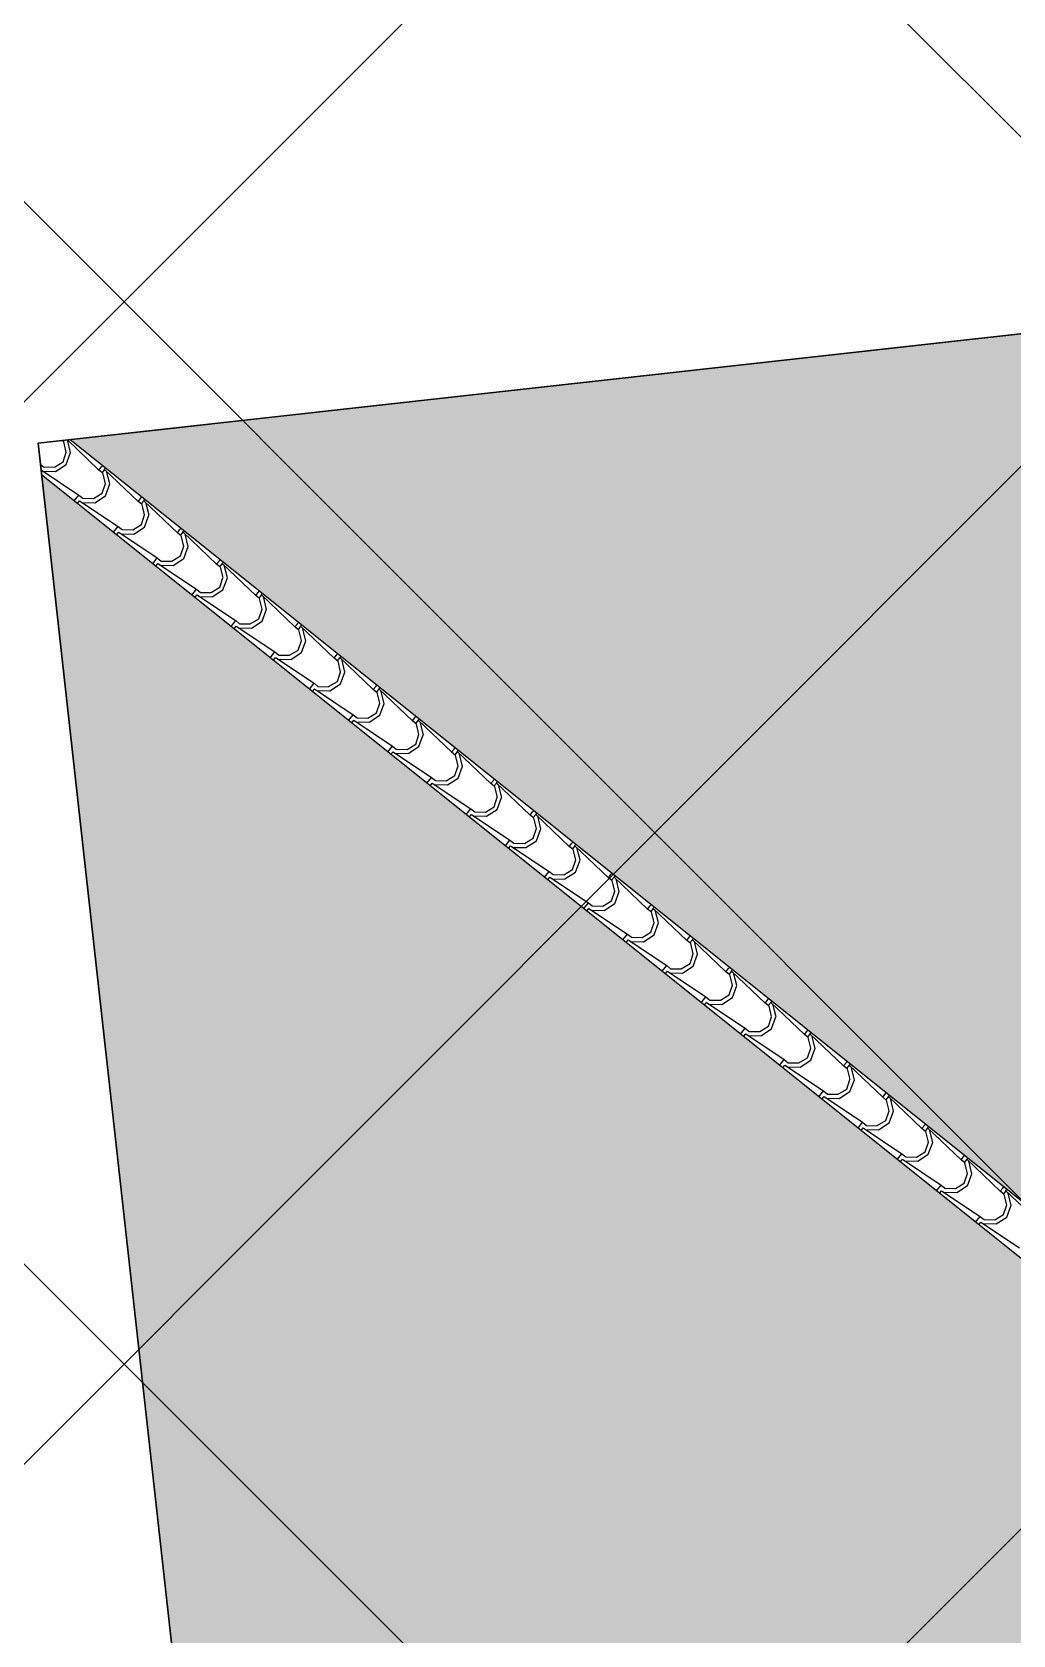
# Model space of a CAD drawing. Header units: millimetres. Extents: x 648844 to 649530, y 1246379 to 1246752.
# Drawn here: x 649286.72 to 649289.98, y 1246523.89 to 1246529.23 of the extents above; entities that cross this region are included whole.
import ezdxf

# ---------------------------------------------------------------- set-up
doc = ezdxf.new("R2010")
doc.units = ezdxf.units.MM
doc.header["$LTSCALE"] = 20
doc.header["$MEASUREMENT"] = 0
doc.layers.get('0').update_dxf_attribs({"linetype": 'CONTINUOUS'})
doc.layers.add('acera', color=8, linetype='CONTINUOUS')
doc.layers.add('TECHO', color=30, linetype='CONTINUOUS')

# ---------------------------------------------------------------- blocks, each defined once
blk = doc.blocks.new('TEJA45')
at = {"layer": 'TECHO'}
for p, q in [((-2.833540014100954, -1.426322911206864), (-2.951697523732498, -1.327070459861165)), ((-3.027376307857871, -1.402706941267724), (-2.928123856512173, -1.520864450899264)), ((-2.920988373062443, -1.433386853144871), (-2.93989359627983, -1.471197219032117)), ((-2.883201762456508, -1.414517045571095), (-2.921012128343754, -1.433422268788483)), ((-2.880665134394938, -1.428847212821609), (-2.911386171297146, -1.443026126544368)), ((-2.839558204278752, -1.420292435457334), (-2.883276560531471, -1.414384511967011)), ((-2.845240586117313, -1.433433336695291), (-2.88068779539406, -1.428707069432917)), ((-2.833551358971931, -1.445233676907893), (-2.845367113285562, -1.433417922594266)), ((-2.82557843589386, -1.418355546928094), (-2.833551358971832, -1.426328470006062)), ((-2.816125832442957, -1.427808150378997), (-2.833551358971832, -1.445233676907872)), ((-2.94006852195313, -1.471082315131714), (-2.934160598462803, -1.514800671384428)), ((-2.925702455252711, -1.473777201960754), (-2.920976187990334, -1.509224411237504)), ((-2.911357425872332, -1.4430387879666), (-2.925536339595091, -1.473759824868807)), ((-2.715382543497938, -1.544480631679626), (-2.833540053129482, -1.445228180333928)), ((-2.928077393480848, -1.520854504515079), (-2.931644453071847, -1.524421564106078)), ((-2.928077393480862, -1.520854504515082), (-2.918624790029959, -1.511401901064179)), ((-2.918624790029945, -1.530307107965989), (-2.922191849620937, -1.533874167556977)), ((-2.920987940892545, -1.509038750201469), (-2.909172186578914, -1.520854504515096)), ((-2.909172186579042, -1.520854504515082), (-2.918624790029945, -1.530307107965985)), ((-2.90921858738551, -1.520864411870264), (-2.809966136039812, -1.639021921501804)), ((-2.765044031208639, -1.53267457544986), (-2.802854397095885, -1.551579798667248)), ((-2.762508671203413, -1.547003621592122), (-2.793229708105621, -1.561182535314881)), ((-2.721399827845794, -1.538451011013787), (-2.765118184098512, -1.532543087523464)), ((-2.727084105028339, -1.551590787309578), (-2.762531314305086, -1.546864520047205)), ((-2.70742089275759, -1.536513090064368), (-2.715393815835554, -1.544486013142333)), ((-2.697968289306687, -1.545965693515264), (-2.715393815835561, -1.563391220044142)), ((-2.821909946396609, -1.589240691565525), (-2.816002022906282, -1.63295904781824)), ((-2.802830843183706, -1.551544584392804), (-2.821736066401094, -1.58935495028005)), ((-2.807545004638243, -1.591933683051483), (-2.802818737375866, -1.627380892328233)), ((-2.793201017101389, -1.561195251157347), (-2.807379930824148, -1.591916288059554)), ((-2.715393815835654, -1.563391220044164), (-2.727209570149284, -1.551575465730537)), ((-2.597225072894837, -1.662638352152463), (-2.715382582526381, -1.563385900806765)), ((-2.809919850344571, -1.639012047651349), (-2.813486909935563, -1.642579107242341)), ((-2.809919850344592, -1.639012047651342), (-2.800467246893689, -1.629559444200439)), ((-2.800467246893675, -1.648464651102259), (-2.80403430648466, -1.652031710693247)), ((-2.802830397756267, -1.627196293337743), (-2.791014643442637, -1.63901204765137)), ((-2.791014643442779, -1.639012047651352), (-2.800467246893682, -1.648464651102255)), ((-2.791060866912552, -1.639021882473511), (-2.691808415566854, -1.757179392105051)), ((-2.646886299960727, -1.650832105328611), (-2.684696665847973, -1.669737328545999)), ((-2.603241451412842, -1.656609586570244), (-2.64695980766556, -1.650701663079921)), ((-2.684673313304934, -1.669702315640684), (-2.703578536522322, -1.70751268152793)), ((-2.675044608331199, -1.679351714349746), (-2.689223522053958, -1.710072751251953)), ((-2.644352208011057, -1.665160030362259), (-2.675073244913264, -1.679338944085018)), ((-2.608927623939351, -1.669748237923873), (-2.644374833216098, -1.665021970661499)), ((-2.597236272699377, -1.681548763180434), (-2.609052027013007, -1.669733008866807)), ((-2.589263349621319, -1.654670633200642), (-2.597236272699284, -1.662643556278606)), ((-2.579810746170416, -1.664123236651537), (-2.597236272699291, -1.681548763180416)), ((-2.479067602291742, -1.780796072625296), (-2.597225111923287, -1.681543621279598)), ((-2.703751370840337, -1.707399067997532), (-2.69784344735001, -1.751117424250246)), ((-2.6917623072083, -1.757169590787623), (-2.695329366799299, -1.760736650378618)), ((-2.691762307208315, -1.757169590787623), (-2.682309703757412, -1.74771698733672)), ((-2.689387554024243, -1.710090164138617), (-2.684661286761866, -1.745537373415367)), ((-2.68467285461999, -1.745353836474017), (-2.672857100306359, -1.757169590787644)), ((-2.672857100306501, -1.757169590787626), (-2.682309703757404, -1.766622194238529)), ((-2.672903146439751, -1.757179353076573), (-2.573650695094052, -1.875336862708114)), ((-2.682309703757404, -1.766622194238533), (-2.685876763348396, -1.770189253829525)), ((-2.566515783426183, -1.787860046888596), (-2.585421006643571, -1.825670412775843)), ((-2.556888199560625, -1.797508177541324), (-2.571067113283384, -1.828229214443532)), ((-2.528728568712808, -1.768989635207362), (-2.566538934600054, -1.78789485842475)), ((-2.526195744820356, -1.783316439133152), (-2.556916781722563, -1.797495352855911)), ((-2.485083074978959, -1.774768162126826), (-2.528801431231678, -1.768860238636503)), ((-2.490771142848558, -1.787905688538405), (-2.526218352125305, -1.783179421276031)), ((-2.479078729563099, -1.799706306316704), (-2.49089448387673, -1.787890552003077)), ((-2.471105806485042, -1.772828176336908), (-2.479078729563014, -1.780801099414884)), ((-2.461653203034139, -1.782280779787811), (-2.479078729563021, -1.799706306316693)), ((-2.360910131688691, -1.898953793098098), (-2.479067641320235, -1.799701341752399)), ((-2.585592795284057, -1.825557444429538), (-2.579684871793731, -1.869275800682253)), ((-2.573604764072044, -1.875327133923896), (-2.564152160621141, -1.865874530472993)), ((-2.571230103409881, -1.828246645228447), (-2.566503836147504, -1.863693854505197)), ((-2.566515311483712, -1.863511379610291), (-2.554699557170082, -1.875327133923918)), ((-2.57360476407203, -1.8753271339239), (-2.577171823663022, -1.878894193514888)), ((-2.564152160621134, -1.88477973737481), (-2.567719220212119, -1.888346796965795)), ((-2.554699557170231, -1.8753271339239), (-2.564152160621134, -1.884779737374803)), ((-2.554745425967099, -1.875336823679472), (-2.4554929746214, -1.993494333311013)), ((-2.448358253547411, -1.906017778136452), (-2.467263476764799, -1.943828144023698)), ((-2.438731790789681, -1.915664640732071), (-2.452910704512441, -1.946385677634279)), ((-2.410570837464945, -1.887147165086127), (-2.448381203352191, -1.906052388303515)), ((-2.408039281628007, -1.901472847903293), (-2.438760318530214, -1.915651761626052)), ((-2.366924698544189, -1.892926737683524), (-2.410643054796907, -1.887018814193201)), ((-2.37261466176048, -1.906063139152575), (-2.408061871037226, -1.901336871890202)), ((-2.360921186426822, -1.917863849452974), (-2.372736940740452, -1.906048095139347)), ((-2.352948263348772, -1.890985719473182), (-2.360921186426737, -1.898958642551147)), ((-2.343495659897869, -1.900438322924082), (-2.360921186426744, -1.91786384945296)), ((-2.242752661085596, -2.017111513570935), (-2.36091017071714, -1.917859062225236)), ((-2.467434219727544, -1.943715820863346), (-2.461526296237217, -1.987434177116061)), ((-2.453072652795534, -1.946403126318273), (-2.448346385533156, -1.981850335595023)), ((-2.455447220935753, -1.993484677060163), (-2.459014280526745, -1.997051736651155)), ((-2.455447220935774, -1.993484677060167), (-2.445994617484871, -1.984032073609264)), ((-2.445994617484857, -2.002937280511077), (-2.449561677075849, -2.006504340102069)), ((-2.448357768347435, -1.981668922746564), (-2.436542014033805, -1.993484677060192)), ((-2.436542014033954, -1.993484677060167), (-2.445994617484857, -2.00293728051107)), ((-2.436587705494148, -1.993494294282709), (-2.337335254148449, -2.111651803914249)), ((-2.330200723668653, -2.024175509384364), (-2.349105946886041, -2.06198587527161)), ((-2.292413106217047, -2.005304694964895), (-2.330223472104294, -2.024209918182283)), ((-2.289882818437306, -2.01962925667419), (-2.320603855339513, -2.033808170396949)), ((-2.248766322111209, -2.011085313239978), (-2.292484678363927, -2.005177389749655)), ((-2.254458180670589, -2.024220589766987), (-2.289905389947336, -2.019494322504613)), ((-2.242763643290544, -2.036021392589245), (-2.254579397604175, -2.024205638275618)), ((-2.234790720212501, -2.009143262609456), (-2.242763643290466, -2.017116185687421)), ((-2.225338116761598, -2.018595866060352), (-2.242763643290473, -2.03602139258923)), ((-2.349275644170781, -2.061874197298959), (-2.343367720680455, -2.105592553551674)), ((-2.3349152021813, -2.064559607407208), (-2.330188934918922, -2.100006816683958)), ((-2.320575382019115, -2.03382110392365), (-2.334754295741874, -2.064542140825857)), ((-2.124595190482452, -2.135269234043804), (-2.242752700113996, -2.036016782698105)), ((-2.337289677799482, -2.111642220196437), (-2.340856737390475, -2.115209279787429)), ((-2.337289677799497, -2.111642220196437), (-2.327837074348594, -2.102189616745534)), ((-2.327837074348587, -2.121094823647347), (-2.331404133939571, -2.124661883238335)), ((-2.330200225211158, -2.099826465882838), (-2.318384470897527, -2.111642220196465)), ((-2.318384470897684, -2.11164222019644), (-2.327837074348587, -2.121094823647343)), ((-2.31842998502119, -2.111651764885952), (-2.219177533675492, -2.229809274517493)), ((-2.174255374969171, -2.123462224843657), (-2.212065740856417, -2.142367448061044)), ((-2.13060794567825, -2.129243888796434), (-2.174326301930968, -2.123335965306111)), ((-2.116633177076224, -2.12730080574573), (-2.124606100154196, -2.135273728823698)), ((-2.231117068614253, -2.180032573732767), (-2.225209145123927, -2.223750929985481)), ((-2.212043193789889, -2.142333240632247), (-2.230948417007276, -2.180143606519493)), ((-2.216757751567307, -2.182716088494338), (-2.21203148430493, -2.218163297771088)), ((-2.202418973248939, -2.151977567116056), (-2.216597886971698, -2.182698604018263)), ((-2.17172635524495, -2.137785665444323), (-2.202447392147157, -2.151964579167082)), ((-2.136301699582951, -2.1423780403811), (-2.171748908859698, -2.137651773118726)), ((-2.124606100154267, -2.154178935725515), (-2.136421854467898, -2.142363181411888)), ((-2.107180573625321, -2.136753409196629), (-2.124606100154203, -2.154178935725511)), ((-2.006437719879479, -2.253426954516531), (-2.124595229511023, -2.154174503170832)), ((-2.219132134663212, -2.229799763332714), (-2.222699194254211, -2.233366822923713)), ((-2.219132134663226, -2.229799763332704), (-2.209679531212323, -2.220347159881801)), ((-2.209679531212316, -2.239252366783628), (-2.213246590803301, -2.242819426374613)), ((-2.21204268207488, -2.217984009019112), (-2.20022692776125, -2.229799763332739)), ((-2.200226927761413, -2.229799763332711), (-2.209679531212316, -2.239252366783614)), ((-2.200272264548389, -2.229809235489022), (-2.10101981320269, -2.347966745120562)), ((-2.093885663911145, -2.260490971880152), (-2.112790887128533, -2.298301337767398)), ((-2.084262564478372, -2.270134030307631), (-2.098441478201131, -2.300855067209838)), ((-2.056097643721237, -2.241619754722393), (-2.093908009608484, -2.260524977939781)), ((-2.0535698920526, -2.25594207421446), (-2.084290928954807, -2.270120987937219)), ((-2.012449569244382, -2.247402464353016), (-2.0561679254971, -2.241494540862693)), ((-2.01814521849397, -2.260535490995387), (-2.053592427770717, -2.255809223733014)), ((-2.00644855701799, -2.272336478861785), (-2.01826431133162, -2.260520724548158)), ((-1.998475633939961, -2.245458348881996), (-2.006448557017933, -2.253431271959968)), ((-1.989023030489065, -2.254910952332899), (-2.00644855701794, -2.272336478861774)), ((-1.888280249276384, -2.371584674989364), (-2.006437758907929, -2.272332223643666)), ((-2.112958493057739, -2.298190950166578), (-2.107050569567413, -2.341909306419293)), ((-2.100974591526956, -2.347957306468981), (-2.091521988076053, -2.338504703018078)), ((-2.098600300952711, -2.300872569585966), (-2.093874033690334, -2.336319778862716)), ((-2.093885138938603, -2.336141552155386), (-2.082069384624972, -2.347957306469013)), ((-2.100974591526949, -2.347957306468984), (-2.104541651117941, -2.351524366059977)), ((-2.091521988076053, -2.357409909919891), (-2.095089047667038, -2.36097696951088)), ((-2.08206938462515, -2.347957306468984), (-2.091521988076053, -2.357409909919888)), ((-2.082114544075594, -2.347966706092084), (-1.982862092729896, -2.466124215723625)), ((-1.975728134032373, -2.378648703128039), (-1.994633357249761, -2.416459069015286)), ((-1.966106155707806, -2.388290493499209), (-1.980285069430565, -2.419011530401416)), ((-1.937939912473382, -2.359777284601172), (-1.975750278360628, -2.37868250781856)), ((-1.935413428861892, -2.374098482985353), (-1.9661344657641, -2.388277396708112)), ((-1.894291192809604, -2.365561039909714), (-1.938009549062322, -2.359653116419391)), ((-1.899988737404087, -2.378692941609803), (-1.935435946680833, -2.373966674347429)), ((-1.888291013881712, -2.390494021998055), (-1.900106768195343, -2.378678267684428)), ((-1.880318090803684, -2.36361589201827), (-1.888291013881656, -2.371588815096242)), ((-1.870865487352781, -2.37306849546917), (-1.888291013881656, -2.390494021998048)), ((-1.770122778673276, -2.489742395462201), (-1.88828028830482, -2.390489944116503)), ((-1.994799917501467, -2.416349326598581), (-1.988891994011141, -2.460067682851296)), ((-1.980442850338477, -2.419029050674897), (-1.9757165830761, -2.454476259951647)), ((-1.982817048390672, -2.466114849605258), (-1.986384107981671, -2.469681909196254)), ((-1.982817048390686, -2.466114849605255), (-1.973364444939783, -2.456662246154352)), ((-1.973364444939769, -2.475567453056165), (-1.976931504530761, -2.479134512647157)), ((-1.975727595802326, -2.45429909529166), (-1.963911841488695, -2.466114849605287)), ((-1.963911841488866, -2.466114849605262), (-1.973364444939769, -2.475567453056165)), ((-1.963956823602786, -2.466124176695153), (-1.864704372257087, -2.584281686326694)), ((-1.857570604153629, -2.496806434375973), (-1.876475827371017, -2.534616800263219)), ((-1.847949746937246, -2.506446956690787), (-1.862128660660005, -2.537167993592995)), ((-1.81978218122547, -2.477934814479919), (-1.857592547112716, -2.496840037697307)), ((-1.817256965671191, -2.49225489175625), (-1.847978002573399, -2.506433805479009)), ((-1.776132816376645, -2.483719615466171), (-1.819851172629363, -2.477811691975848)), ((-1.781832256316001, -2.496850392223973), (-1.817279465592748, -2.492124124961599)), ((-1.770133470745435, -2.508651565134326), (-1.781949225059066, -2.496835810820698)), ((-1.762160547667406, -2.481773435154544), (-1.770133470745378, -2.489746358232519)), ((-1.752707944216503, -2.49122603860544), (-1.770133470745392, -2.508651565134326)), ((-1.876641341944946, -2.534507703032396), (-1.87073341845462, -2.578226059285111)), ((-1.862285399724364, -2.537185531762926), (-1.857559132461986, -2.572632741039676)), ((-1.651965308070274, -2.607900115934964), (-1.770122817701818, -2.508647664589265)), ((-1.864659505254394, -2.584272392741536), (-1.868226564845386, -2.587839452332524)), ((-1.864659505254409, -2.584272392741529), (-1.855206901803506, -2.574819789290625)), ((-1.855206901803506, -2.593724996192442), (-1.85877396139449, -2.597292055783427)), ((-1.857570052666048, -2.572456638427933), (-1.845754298352418, -2.584272392741561)), ((-1.845754298352588, -2.584272392741532), (-1.855206901803491, -2.593724996192435)), ((-1.845799103129842, -2.584281647298393), (-1.746546651784143, -2.702439156929936)), ((-1.701624449977572, -2.596092344358674), (-1.739434815864819, -2.614997567576061)), ((-1.699100502478842, -2.610411300526387), (-1.729821539381049, -2.624590214249146)), ((-1.657974439942784, -2.601878191022749), (-1.701692796195502, -2.595970267532426)), ((-1.663675775226118, -2.615007842838384), (-1.699122984502864, -2.61028157557601)), ((-1.644003004531143, -2.599930978290818), (-1.651975927609115, -2.60790390136879)), ((-1.634550401080247, -2.609383581741717), (-1.651975927609115, -2.626809108270585)), ((-1.758482766388425, -2.652666079466204), (-1.752574842898099, -2.696384435718921)), ((-1.73941307427485, -2.614964165623807), (-1.758318297492238, -2.652774531511053)), ((-1.74412794911013, -2.655342012851861), (-1.739401681847752, -2.690789222128609)), ((-1.729793338166296, -2.624603419881542), (-1.743972251889055, -2.655324456783749)), ((-1.651975927609158, -2.626809108270596), (-1.663791681922788, -2.614993353956969)), ((-1.533807837467222, -2.72605783640776), (-1.651965347098766, -2.626805385062063)), ((-1.746501962118131, -2.702429935877808), (-1.750069021709123, -2.7059969954688)), ((-1.746501962118138, -2.702429935877801), (-1.737049358667235, -2.692977332426899)), ((-1.737049358667228, -2.711882539328702), (-1.74061641825822, -2.715449598919694)), ((-1.739412509529771, -2.690614181564206), (-1.72759675521614, -2.702429935877833)), ((-1.727596755216325, -2.702429935877797), (-1.737049358667228, -2.711882539328698)), ((-1.727641382657168, -2.702439117901289), (-1.62838893131147, -2.820596627532831)), ((-1.583466718729703, -2.714249874237447), (-1.621277084616949, -2.733155097454834)), ((-1.539816063508901, -2.720036766579328), (-1.583534419761619, -2.714128843089005)), ((-1.525845461394866, -2.718088521427086), (-1.533818384472845, -2.726061444505063)), ((-1.640324190831912, -2.770824455900016), (-1.634416267341585, -2.814542812152732)), ((-1.621255544396092, -2.733121896871717), (-1.64016076761348, -2.770932262758963)), ((-1.625970498495889, -2.773498493940787), (-1.621244231233511, -2.808945703217535)), ((-1.611636929396113, -2.742759883073942), (-1.625815843118872, -2.77348091997615)), ((-1.580944039287303, -2.7285677092969), (-1.61166507618951, -2.742746623019661)), ((-1.545519294137577, -2.733165293452616), (-1.580966503414324, -2.728439026190243)), ((-1.53381838447288, -2.744966651406866), (-1.545634138786511, -2.733150897093239)), ((-1.51639285794397, -2.727541124877987), (-1.533818384472845, -2.744966651406861)), ((-1.415650366864114, -2.844215556880595), (-1.533807876495658, -2.744963105534897)), ((-1.628344418981861, -2.820587479014081), (-1.631911478572853, -2.824154538605073)), ((-1.628344418981868, -2.820587479014073), (-1.618891815530965, -2.811134875563171)), ((-1.621254966393494, -2.808771724700478), (-1.609439212079863, -2.820587479014105)), ((-1.609439212080055, -2.820587479014074), (-1.618891815530958, -2.830040082464976)), ((-1.609483662184388, -2.820596588504353), (-1.51023121083869, -2.938754098135895)), ((-1.618891815530958, -2.830040082464977), (-1.622458875121943, -2.833607142055964)), ((-1.503098014517342, -2.851279628119626), (-1.522003237734729, -2.889089994006872)), ((-1.49348052062517, -2.860916346264695), (-1.507659434347929, -2.891637383166902)), ((-1.46530898748177, -2.832407404116191), (-1.503119353369016, -2.851312627333577)), ((-1.462787576096609, -2.846724118067796), (-1.493508612998816, -2.860903031790556)), ((-1.421657687075943, -2.838195342135784), (-1.465376043328661, -2.832287418645461)), ((-1.427362813048141, -2.851322744066966), (-1.462810022324888, -2.846596476804592)), ((-1.415660841336603, -2.863124194543138), (-1.427476595650234, -2.851308440229511)), ((-1.407687918258596, -2.836246064563362), (-1.415660841336567, -2.84421898764133)), ((-1.3982353148077, -2.845698668014265), (-1.415660841336575, -2.86312419454314)), ((-1.297492896261055, -2.962373277353398), (-1.415650405892599, -2.8631208260077)), ((-1.52216561527564, -2.888982832332024), (-1.516257691785313, -2.93270118858474)), ((-1.510186875845591, -2.938745022150343), (-1.500734272394688, -2.929292418699442)), ((-1.507813047881541, -2.891654975030615), (-1.503086780619164, -2.927102184307364)), ((-1.503097423257216, -2.92692926783675), (-1.491281668943586, -2.938745022150377)), ((-1.510186875845584, -2.938745022150348), (-1.513753935436576, -2.942312081741342)), ((-1.500734272394688, -2.948197625601257), (-1.50430133198568, -2.95176468519225)), ((-1.491281668943785, -2.938745022150346), (-1.500734272394688, -2.948197625601248)), ((-1.491325941711573, -2.938754059107428), (-1.392073490365874, -3.05691156873897)), ((-1.384940484638584, -2.969437359367509), (-1.403845707855972, -3.007247725254755)), ((-1.375324111854219, -2.979072809455447), (-1.389503025576978, -3.009793846357654)), ((-1.3471512562339, -2.950564933994952), (-1.384961622121146, -2.969470157212339)), ((-1.344631112905077, -2.964880526838311), (-1.375352149807284, -2.979059440561072)), ((-1.303499310642067, -2.956353917692363), (-1.347217666894785, -2.95044599420204)), ((-1.30920633195916, -2.969480194681257), (-1.344653541235907, -2.964753927418883)), ((-1.297503298200326, -2.98128173767941), (-1.309319052513956, -2.969465983365783)), ((-1.289530375122325, -2.954403607699636), (-1.297503298200297, -2.962376530777604)), ((-1.280077771671422, -2.963856211150533), (-1.297503298200297, -2.981281737679408)), ((-1.17933542565796, -3.080530997826234), (-1.297492935289505, -2.981278546480535)), ((-1.40400703971887, -3.007141208767635), (-1.398099116228543, -3.050859565020351)), ((-1.389655597267307, -3.009811456119547), (-1.38492933000493, -3.045258665396295)), ((-1.392029332709313, -3.056902565286622), (-1.395596392300305, -3.060469624877616)), ((-1.39202933270932, -3.056902565286615), (-1.382576729258417, -3.047449961835714)), ((-1.38257672925841, -3.066355168737525), (-1.386143788849402, -3.069922228328515)), ((-1.384939880120939, -3.045086810973022), (-1.373124125807308, -3.056902565286649)), ((-1.373124125807507, -3.056902565286615), (-1.38257672925841, -3.066355168737516)), ((-1.373168221238906, -3.056911529710316), (-1.273915769893208, -3.175069039341858)), ((-1.266782954759819, -3.087595090615395), (-1.285688177977207, -3.125405456502641)), ((-1.228993524985981, -3.068722463873701), (-1.266803890873227, -3.087627687091087)), ((-1.226474649713545, -3.083036935608828), (-1.257195686615752, -3.097215849331588)), ((-1.185340934208199, -3.074512493248939), (-1.229059290460917, -3.068604569758616)), ((-1.191049850870634, -3.087637645295489), (-1.226497060147381, -3.082911378033115)), ((-1.179345755064048, -3.099439280815682), (-1.191161509377679, -3.087623526502055)), ((-1.171372831986048, -3.072561150835908), (-1.17934575506402, -3.08053407391388)), ((-1.161920228535152, -3.082013754286805), (-1.179345755064027, -3.099439280815679)), ((-1.285848464162349, -3.125299585201443), (-1.279940540672023, -3.169017941454159)), ((-1.271498146653059, -3.127967937208478), (-1.266771879390681, -3.163415146485226)), ((-1.257167703084427, -3.097229272648676), (-1.271346616807186, -3.127950309550883)), ((-1.061177955054944, -3.198688718298998), (-1.179335464686488, -3.099436266953299)), ((-1.273871789573036, -3.175060108422898), (-1.277438849164028, -3.17862716801389)), ((-1.27387178957305, -3.17506010842289), (-1.264419186122147, -3.165607504971989)), ((-1.26441918612214, -3.184512711873795), (-1.267986245713132, -3.188079771464787)), ((-1.266782336984662, -3.163244354109294), (-1.254966582671031, -3.175060108422921)), ((-1.25496658267123, -3.175060108422885), (-1.264419186122133, -3.184512711873786)), ((-1.255010500765955, -3.175069000313561), (-1.155758049420257, -3.293226509945104)), ((-1.110835793738119, -3.186879993752481), (-1.148646159625365, -3.205785216969867)), ((-1.067182557776142, -3.192671068805273), (-1.110900914028861, -3.18676314531495)), ((-1.053215288849778, -3.190718693972176), (-1.06118821192775, -3.198691617050144)), ((-1.043762685398882, -3.200171297423076), (-1.061188211927757, -3.217596823951951)), ((-1.167689888606077, -3.243457961633453), (-1.16178196511575, -3.287176317886169)), ((-1.148625424881047, -3.205752821863278), (-1.167530648098435, -3.243563187750524)), ((-1.153340696038832, -3.246124418297407), (-1.148614428776455, -3.281571627574156)), ((-1.139011294313853, -3.215385735840252), (-1.153190208036612, -3.24610677274246)), ((-1.108318186521188, -3.201193344378961), (-1.139039223423396, -3.215372258101722)), ((-1.072893369781191, -3.20579509590984), (-1.108340579057938, -3.201068828647466)), ((-1.061188211927771, -3.217596823951954), (-1.073003966241401, -3.205781069638327)), ((-0.9430204844518499, -3.316846438771833), (-1.061177994083394, -3.217593987426135)), ((-1.155714246436766, -3.293217651559162), (-1.159281306027758, -3.296784711150153)), ((-1.155714246436773, -3.293217651559161), (-1.14626164298587, -3.283765048108259)), ((-1.14626164298587, -3.302670255010067), (-1.149828702576862, -3.306237314601058)), ((-1.148624793848384, -3.281401897245566), (-1.136809039534754, -3.293217651559193)), ((-1.136809039534967, -3.293217651559159), (-1.14626164298587, -3.30267025501006)), ((-1.136852780293168, -3.293226470916625), (-1.03760032894747, -3.411383980548168)), ((-0.9926780624902207, -3.305037523631229), (-1.030488428377467, -3.323942746848616)), ((-0.9490241813413647, -3.310829644361974), (-0.9927425375940828, -3.304921720871651)), ((-1.030467895002317, -3.323910553111215), (-1.049373118219705, -3.361720918998461)), ((-1.020854885543294, -3.333542199031832), (-1.035033799266053, -3.36426323593404)), ((-0.9901617233296705, -3.319349753149474), (-1.020882760231878, -3.333528666872235)), ((-0.9547368886917553, -3.32395254652419), (-0.9901840979685019, -3.319226279261816)), ((-0.9430306687914936, -3.335754367088226), (-0.9548464231051241, -3.323938612774599)), ((-0.9350577457135074, -3.30887623710845), (-0.9430306687914793, -3.316849160186418)), ((-0.9256051422626115, -3.318328840559349), (-0.9430306687914793, -3.335754367088221)), ((-0.8248630138487556, -3.435004159244665), (-0.9430205234802997, -3.335751707898966)), ((-1.049531313049314, -3.361616338069064), (-1.043623389558988, -3.40533469432178)), ((-1.037556703300496, -3.411375194695436), (-1.041123762891495, -3.414942254286435)), ((-1.037556703300503, -3.411375194695433), (-1.0281040998496, -3.401922591244531)), ((-1.035183245424484, -3.364280899387238), (-1.030456978162107, -3.399728108663986)), ((-1.030467250712107, -3.399559440381838), (-1.018651496398476, -3.411375194695465)), ((-1.018651496398689, -3.411375194695433), (-1.028104099849593, -3.420827798146334)), ((-1.018695059820502, -3.411383941519517), (-0.9194426084748031, -3.52954145115106)), ((-1.028104099849593, -3.420827798146338), (-1.031671159440585, -3.424394857737328)), ((-0.9123103651235454, -3.442068284359099), (-0.9312155883409332, -3.479878650246345)), ((-0.9026984767723505, -3.451698662222581), (-0.9168773904951095, -3.482419699124788)), ((-0.8745203312423229, -3.423195053509993), (-0.912330697129569, -3.442100276727379)), ((-0.8720052601389767, -3.437506161920371), (-0.902726297041184, -3.451685075643132)), ((-0.8308658049074822, -3.428988219918553), (-0.8745841611602003, -3.42308029642823)), ((-0.8365804076027672, -3.442109997138484), (-0.8720276168795138, -3.43738372987611)), ((-0.8248731256552162, -3.453911910224498), (-0.8366888799688468, -3.442096155910871)), ((-0.8169002025772301, -3.427033780244725), (-0.824873125655202, -3.435006703322697)), ((-0.807447599126327, -3.436486383695621), (-0.8248731256552091, -3.453911910224505)), ((-0.7067055432456613, -3.553161879717502), (-0.8248630528772054, -3.453909428371803)), ((-0.9313727374930423, -3.479774714501069), (-0.9254648140027157, -3.523493070753785)), ((-0.9193991601642324, -3.52953273783171), (-0.9099465567133294, -3.520080134380809)), ((-0.9170257948102432, -3.482437380476169), (-0.9122995275478658, -3.517884589752917)), ((-0.9123097075758295, -3.51771698351811), (-0.9004939532621989, -3.529532737831737)), ((-0.9193991601642182, -3.529532737831715), (-0.9229662197552102, -3.533099797422707)), ((-0.9099465567133223, -3.538985341282622), (-0.9135136163043072, -3.542552400873609)), ((-0.9004939532624192, -3.529532737831712), (-0.9099465567133223, -3.538985341282613)), ((-0.9005373393474088, -3.529541412122933), (-0.8012848880017103, -3.647698921754476)), ((-0.7941528352447662, -3.560226015606952), (-0.8130580584621541, -3.598036381494198)), ((-0.7845420680017838, -3.56985512541416), (-0.7987209817245429, -3.600576162316367)), ((-0.7563625999944108, -3.541352583388742), (-0.794172965881657, -3.560257806606128)), ((-0.7538487969466203, -3.555662570690506), (-0.7845698338488276, -3.569841484413267)), ((-0.7127074284745234, -3.547146795475008), (-0.7564257847272415, -3.541238871984685)), ((-0.7184239265137791, -3.560267447752775), (-0.7538711357905257, -3.555541180490401)), ((-0.7067155825189388, -3.57206945336077), (-0.7185313368325694, -3.560253699047143)), ((-0.6987426594409669, -3.545191323380998), (-0.7067155825189317, -3.553164246458964)), ((-0.6892900559900639, -3.554643926831895), (-0.7067155825189388, -3.572069453360768)), ((-0.588548072642638, -3.671319600190264), (-0.7067055822741821, -3.572067148844566)), ((-0.813214161936763, -3.597933090933076), (-0.8073062384464365, -3.641651447185792)), ((-0.79886834419613, -3.600593861564198), (-0.7941420769337526, -3.636041070840946)), ((-0.8012416170279479, -3.647690280967982), (-0.8048086766189471, -3.651257340558979)), ((-0.801241617027955, -3.647690280967975), (-0.791789013577052, -3.638237677517074)), ((-0.791789013577052, -3.657142884418885), (-0.7953560731680511, -3.660709944009882)), ((-0.7941521644395522, -3.635874526654382), (-0.7823364101259216, -3.647690280968009)), ((-0.782336410126149, -3.647690280967977), (-0.791789013577052, -3.657142884418878)), ((-0.7823796188747494, -3.647698882725827), (-0.6831271675290509, -3.765856392357369)), ((-0.6759953053660226, -3.678383746854864), (-0.6949005285834104, -3.716194112742111)), ((-0.6382048687465272, -3.659510113267496), (-0.6760152346337733, -3.678415336484882)), ((-0.6356923337550953, -3.673818979461021), (-0.6664133706573026, -3.687997893183782)), ((-0.5945490520415575, -3.665305371031465), (-0.6382674082942756, -3.659397447541142)), ((-0.6002674454252528, -3.678424898367007), (-0.6357146547019994, -3.673698631104633)), ((-0.5885580393826615, -3.690226996497042), (-0.6003737936962921, -3.678411242183415)), ((-0.5805851163046896, -3.663348866517264), (-0.5885580393826615, -3.671321789595233)), ((-0.5711325128537936, -3.672801469968165), (-0.5885580393826615, -3.690226996497037)), ((-0.6950555863800076, -3.71609146736869), (-0.6891476628896811, -3.759809823621406)), ((-0.6807108935817823, -3.718750342654028), (-0.6759846263194049, -3.754197551930776)), ((-0.6663856592308335, -3.68801158860491), (-0.6805645729535925, -3.718732625507117)), ((-0.4703906020395863, -3.789477320663066), (-0.5885481116711304, -3.690224869317367)), ((-0.6830840738916777, -3.765847824104251), (-0.6866511334826768, -3.76941488369525)), ((-0.6830840738916848, -3.765847824104251), (-0.6736314704407818, -3.756395220653349)), ((-0.6736314704407746, -3.775300427555154), (-0.6771985300317667, -3.778867487146147)), ((-0.6759946213032748, -3.754032069790654), (-0.6641788669896442, -3.765847824104281)), ((-0.6641788669898787, -3.765847824104247), (-0.6736314704407818, -3.775300427555148)), ((-0.6642218984017916, -3.765856353329072), (-0.5649694470560931, -3.884013862960614)), ((-0.5200471374986435, -3.777667643146268), (-0.5578575033858897, -3.796572866363654)), ((-0.4763906756067868, -3.783463946588165), (-0.520109031859505, -3.777556023097842)), ((-0.4624275731684122, -3.78150640965354), (-0.4704004962463841, -3.789479332731512)), ((-0.5768970108234797, -3.8342498438025), (-0.5709890873331531, -3.877968200055216)), ((-0.557837775487279, -3.796541478102796), (-0.5767429987046668, -3.834351843990042)), ((-0.5625534429673138, -3.83690682374476), (-0.5578271757049365, -3.872354033021509)), ((-0.5482292504610342, -3.806168051798139), (-0.5624081641837932, -3.836889088700346)), ((-0.5175358705643873, -3.79197538823192), (-0.5482569074665946, -3.806154301954681)), ((-0.4821109643358099, -3.796582348981358), (-0.5175581736125565, -3.791856081718985)), ((-0.4704004962463841, -3.808384539633314), (-0.4822162505600147, -3.796568785319687)), ((-0.4529749697175163, -3.790959013104441), (-0.4704004962463912, -3.808384539633314)), ((-0.352233131436364, -3.907635041136013), (-0.4703906410679082, -3.808382589790314)), ((-0.5649265307554003, -3.88400536724053), (-0.5684935903463924, -3.887572426831522)), ((-0.5649265307554145, -3.884005367240524), (-0.5554739273045115, -3.874552763789623)), ((-0.5554739273045044, -3.893457970691431), (-0.5590409868954893, -3.897025030282418)), ((-0.5578370781669975, -3.872189612926926), (-0.5460213238533669, -3.884005367240553)), ((-0.5460213238535943, -3.884005367240521), (-0.5554739273044973, -3.893457970691422)), ((-0.5460641779291393, -3.884013823931964), (-0.4468117265834408, -4.002171333563506)), ((-0.4396802456085069, -3.914699209350681), (-0.4585854688258948, -3.952509575237928)), ((-0.4300728416904676, -3.924324514989719), (-0.4442517554132266, -3.955045551891926)), ((-0.4018894062507385, -3.895825173025019), (-0.4396997721379847, -3.914730396242405)), ((-0.3993794073728623, -3.910131797002435), (-0.4301004442750695, -3.924310710725196)), ((-0.358232299173828, -3.901622522144621), (-0.4019506554265462, -3.895714598654298)), ((-0.3639544832463741, -3.91473979959571), (-0.3994016925231207, -3.910013532333336)), ((-0.3522429531101068, -3.926542082769586), (-0.3640587074237374, -3.914726328455959)), ((-0.344270030032142, -3.899663952789812), (-0.3522429531101139, -3.907636875867784)), ((-0.334817426581246, -3.909116556240711), (-0.352242953110121, -3.92654208276959)), ((-0.2340756608333407, -4.025792761608773), (-0.3522331704648849, -3.926540310263075)), ((-0.4587384352672146, -3.952408220234506), (-0.452830511776888, -3.996126576487223)), ((-0.4467689876191514, -4.002162910376798), (-0.4373163841682484, -3.992710306925897)), ((-0.4443959923533072, -3.955063304831887), (-0.4396697250909298, -3.990510514108635)), ((-0.4396795350307201, -3.990347156063198), (-0.4278637807170895, -4.002162910376825)), ((-0.4467689876191301, -4.002162910376802), (-0.4503360472101221, -4.005729969967794)), ((-0.4373163841682342, -4.011615513827707), (-0.4408834437592262, -4.015182573418699)), ((-0.4278637807173311, -4.002162910376798), (-0.4373163841682342, -4.011615513827699)), ((-0.4279064574561886, -4.002171294535202), (-0.3286540061104901, -4.120328804166745)), ((-0.321522715729742, -4.032856940598567), (-0.3404279389471299, -4.070667306485813)), ((-0.3119164329195243, -4.042480978180469), (-0.3260953466422833, -4.073202015082677)), ((-0.283731675002862, -4.013982702903787), (-0.3215420408901082, -4.032887926121173)), ((-0.2812229441796816, -4.028288205772187), (-0.3119439810818889, -4.042467119494948)), ((-0.2400739227399384, -4.019781097701198), (-0.2837922789926566, -4.013873174210875)), ((-0.2457980021573931, -4.03289725021), (-0.2812452114341397, -4.028170982947627)), ((-0.2340854099738294, -4.044699625905858), (-0.24590116428746, -4.032883871592231)), ((-0.2261124868958788, -4.017821495926086), (-0.2340854099738436, -4.02579441900405)), ((-0.2166598834449758, -4.027274099376983), (-0.2340854099738436, -4.044699625905855)), ((-0.1159181902303743, -4.1439504820815), (-0.2340756998619185, -4.044698030735802)), ((-0.3405798597106866, -4.070566596668316), (-0.3346719362203601, -4.114284952921032)), ((-0.3262385417390732, -4.07321978592082), (-0.3215122744766958, -4.108666995197568)), ((-0.3286114444828598, -4.120320453513068), (-0.332178504073859, -4.123887513104068)), ((-0.3286114444828669, -4.120320453513065), (-0.3191588410319639, -4.110867850062164)), ((-0.3191588410319568, -4.129773056963971), (-0.3227259006229488, -4.133340116554965)), ((-0.3215219918944427, -4.10850469919947), (-0.3097062375808122, -4.120320453513097)), ((-0.3097062375810609, -4.120320453513065), (-0.3191588410319639, -4.129773056963966)), ((-0.3097487369835221, -4.120328765138099), (-0.2104962856378236, -4.238486274769642)), ((-0.2033651858509842, -4.15101467184645), (-0.222270409068372, -4.188825037733697)), ((-0.1937600241489577, -4.160637441372048), (-0.2079389378717167, -4.191358478274255)), ((-0.1655739437549641, -4.13214023278254), (-0.2033843096422103, -4.151045455999926)), ((-0.1630664809898121, -4.146444614543469), (-0.1937875178920194, -4.16062352826623)), ((-0.1219155463060773, -4.137939673257778), (-0.1656339025587954, -4.132031749767455)), ((-0.127641521068405, -4.151054700824291), (-0.1630887303451516, -4.146328433561917)), ((-0.1159278668375521, -4.16285716904213), (-0.1277436211511827, -4.151041414728503)), ((-0.1079549437595944, -4.135979039062352), (-0.1159278668375734, -4.14395196214033)), ((-0.09850234030869842, -4.145431642513255), (-0.1159278668375734, -4.162857169042129)), ((-0.2224212841541728, -4.188724973102126), (-0.2165133606638463, -4.232443329354842)), ((-0.2080810911247184, -4.191376267010648), (-0.203354823862341, -4.226823476287397)), ((3.552713678800501e-14, -4.260227204326361), (-0.1159182292588099, -4.162855751208653)), ((-0.2104539013465896, -4.238477996649348), (-0.2140209609375816, -4.24204505624034)), ((-0.2104539013465896, -4.23847799664934), (-0.2010012978956865, -4.229025393198439)), ((-0.2010012978956865, -4.247930600100245), (-0.2045683574866786, -4.251497659691237)), ((-0.2033644487581654, -4.226662242335742), (-0.1915486944445348, -4.238477996649369)), ((-0.1915486944447835, -4.23847799664934), (-0.2010012978956865, -4.247930600100242)), ((-0.1915910165107206, -4.238486235741163), (-0.09791931933308717, -4.349999999999936)), ((-0.04741621250705208, -4.250297762661294), (-0.08522657839429826, -4.26920298587868)), ((-0.04491001779745574, -4.264601023313604), (-0.07563105469966303, -4.278779937036365)), ((-0.003757169871668964, -4.256098248814428), (-0.0474755261243871, -4.250190325324105)), ((-0.009485039978898158, -4.269212151438653), (-0.04493224925564476, -4.264485884176279)), ((-0.104262708597652, -4.306883349535935), (-0.09843609721660584, -4.350000000000321)), ((-0.08520765597220503, -4.269172403094311), (-0.1041128791895929, -4.306982768981557)), ((-0.0899236405104844, -4.30953274809958), (-0.08519737324810706, -4.344979957376328)), ((-0.075603615378391, -4.278793904563626), (-0.08978252910115003, -4.309514941465833)), ((4.973799150320701e-14, -4.278785035879734), (-0.009586078014905297, -4.269198957864775)), ((-0.0856608184246852, -4.349999999999973), (-0.0828437547594234, -4.347182936334713)), ((-0.08520690562188804, -4.344819785472014), (-0.0800266910938845, -4.350000000000016))]:
    blk.add_line(p, q, dxfattribs=at)

msp = doc.modelspace()

# ---------------------------------------------------------------- hatches: boundary and pattern name
h = msp.add_hatch()
h.set_pattern_fill('ANSI37', color=4, scale=20, style=0)
h.set_pattern_definition([(45, (-526.4316489867633, -3378.367883687839), (-1.767766952966369, 1.767766952966369), []), (135, (-526.4316489867633, -3378.367883687839), (-1.767766952966369, -1.767766952966369), [])])
h.paths.add_polyline_path([(649227.1070225898, 1246567.94119936), (649231.6771613231, 1246532.207660218), (649229.0601248409, 1246515.25948995), (649314.6874600542, 1246516.703207979), (649306.9879679593, 1246570.059864507)])
h.paths.add_polyline_path([(649257.7023071024, 1246528.978252781), (649287.2058541841, 1246528.978252781), (649287.2058541841, 1246534.492441051), (649257.7023071024, 1246534.492441051)], flags=24)
at = {"layer": 'acera'}
h = msp.add_hatch(dxfattribs=at)
h.set_pattern_fill('PETRA11,_O', color=9, scale=7, pattern_type=2)
h.set_pattern_definition([(0, (2687.656187323621, -252.1344165771734), (7, 7), [2.1, -2.45, 0.35, -2.1]), (0, (2690.456187323667, -250.7344165772665), (7, 7), [0.35, -1.75, 1.4, -3.5]), (0, (2691.506187323597, -250.3844165771734), (7, 7), [0.35, -6.649999999999999]), (0, (2688.35618732369, -250.0344165770803), (7, 7), [1.4, -5.600000000000001]), (0, (2687.656187323621, -249.3344165771268), (7, 7), [0.7000000000000001, -6.3]), (0, (2692.556187323644, -248.6344165771734), (7, 7), [0.7000000000000001, -0.35, 0.35, -5.600000000000001]), (0, (2689.756187323597, -248.2844165770803), (7, 7), [1.05, -5.95]), (0, (2688.006187323597, -247.5844165771268), (7, 7), [0.7000000000000001, -6.3]), (0, (2690.806187323644, -246.8844165771734), (7, 7), [0.35, -2.1, 1.05, -3.5]), (0, (2689.406187323621, -246.5344165770803), (7, 7), [0.7000000000000001, -6.3]), (0, (2691.85618732369, -246.18441657722), (7, 7), [0.7000000000000001, -6.3]), (0, (2690.456187323667, -245.8344165771268), (7, 7), [0.7000000000000001, -6.3]), (0, (2693.256187323597, -245.4844165772665), (7, 7), [0.7000000000000001, -6.3]), (90, (2687.306187323644, -252.1344165771734), (-6.999999999999999, 7), [1.4, -0.35, 0.7000000000000001, -2.8, 1.4, -0.35]), (90, (2687.656187323621, -247.5844165771268), (-6.999999999999999, 7), [0.35, -6.649999999999999]), (90, (2688.706187323667, -249.68441657722), (-6.999999999999999, 7), [0.7000000000000001, -1.4, 0.35, -4.55]), (90, (2689.056187323644, -248.6344165771734), (-6.999999999999999, 7), [0.7000000000000001, -1.4, 1.05, -3.850000000000001]), (90, (2690.10618732369, -250.3844165771734), (-6.999999999999999, 7), [0.35, -3.5, 0.7000000000000001, -0.35, 0.7000000000000001, -1.4]), (90, (2690.456187323667, -251.0844165771268), (-6.999999999999999, 7), [0.35, -6.649999999999999]), (90, (2691.156187323621, -248.9844165772665), (-6.999999999999999, 7), [0.35, -0.35, 1.05, -5.25]), (90, (2691.506187323597, -250.0344165770803), (-6.999999999999999, 7), [0.7000000000000001, -2.8, 0.35, -0.35, 0.35, -2.45]), (90, (2692.206187323667, -251.7844165770803), (-6.999999999999999, 7), [1.05, -5.95]), (90, (2692.906187323621, -246.5344165770803), (-6.999999999999999, 7), [0.35, -0.35, 0.35, -5.95]), (90, (2693.256187323597, -248.2844165770803), (-6.999999999999999, 7), [1.05, -5.95]), (90, (2694.131187323597, -248.80941657722), (-6.999999999999999, 7), [0.35, -6.649999999999999]), (45, (2689.756187323597, -252.1344165771734), (7.771561172376096e-16, 7.000000000133173), [0.4949700000000001, -9.4045249368]), (45, (2689.056187323644, -245.4844165772665), (7.771561172376096e-16, 7.000000000133173), [0.4949700000000001, -1.48491, 1.48491, -6.434704936799999]), (45, (2689.756187323597, -246.5344165770803), (7.771561172376096e-16, 7.000000000133173), [0.9899400000000002, -2.4748738, 0.4949700000000001, -5.9397111368]), (45, (2691.156187323621, -246.8844165771734), (7.771561172376096e-16, 7.000000000133173), [0.9899400000000002, -3.464825, 0.4949700000000001, -4.9497599368]), (45, (2688.35618732369, -250.0344165770803), (7.771561172376096e-16, 7.000000000133173), [0.4949700000000001, -9.4045249368]), (45, (2690.10618732369, -250.0344165770803), (7.771561172376096e-16, 7.000000000133173), [1.484924, -8.414570936799999]), (45, (2691.506187323597, -249.3344165771268), (7.771561172376096e-16, 7.000000000133173), [0.4949700000000001, -2.969848, 0.4949700000000001, -5.9397069368]), (45, (2692.556187323644, -248.6344165771734), (7.771561172376096e-16, 7.000000000133173), [0.9899400000000002, -8.9095549368]), (45, (2693.956187323667, -248.6344165771734), (7.771561172376096e-16, 7.000000000133173), [0.9899400000000002, -8.9095549368]), (45, (2693.956187323667, -250.7344165772665), (7.771561172376096e-16, 7.000000000133173), [0.4949700000000001, -9.4045249368]), (45, (2693.256187323597, -247.2344165772665), (7.771561172376096e-16, 7.000000000133173), [0.4949700000000001, -9.4045249368]), (45, (2692.556187323644, -246.18441657722), (7.771561172376096e-16, 7.000000000133173), [0.4949700000000001, -9.4045249368]), (45, (2693.956187323667, -245.4844165772665), (7.771561172376096e-16, 7.000000000133173), [0.4949700000000001, -9.4045249368]), (45, (2687.306187323644, -245.4844165772665), (7.771561172376096e-16, 7.000000000133173), [0.4949700000000001, -9.4045249368]), (45, (2690.806187323644, -248.2844165770803), (7.771561172376096e-16, 7.000000000133173), [0.4949700000000001, -9.4045249368]), (45, (2691.506187323597, -245.4844165772665), (7.771561172376096e-16, 7.000000000133173), [0.4949700000000001, -3.464825, 0.4949700000000001, -5.444729936799999]), (45, (2688.35618732369, -249.3344165771268), (7.771561172376096e-16, 7.000000000133173), [0.9899400000000002, -8.9095549368]), (45, (2688.35618732369, -247.5844165771268), (7.771561172376096e-16, 7.000000000133173), [1.48491, -8.414584936799999]), (135, (2687.656187323621, -249.3344165771268), (-7.000000000133173, 7.771561172376096e-16), [0.74249, -9.1570049368]), (135, (2691.506187323597, -249.68441657722), (-7.000000000133173, 7.771561172376096e-16), [0.4949700000000001, -9.4045249368]), (135, (2693.60618732369, -248.6344165771734), (-7.000000000133173, 7.771561172376096e-16), [0.4949700000000001, -9.4045249368]), (135, (2691.156187323621, -247.2344165772665), (-7.000000000133173, 7.771561172376096e-16), [0.4949700000000001, -9.4045249368]), (135, (2691.506187323597, -246.18441657722), (-7.000000000133173, 7.771561172376096e-16), [0.4949700000000001, -9.4045249368]), (135, (2690.456187323667, -245.8344165771268), (-7.000000000133173, 7.771561172376096e-16), [0.4949700000000001, -9.4045249368]), (135, (2691.85618732369, -246.18441657722), (-7.000000000133173, 7.771561172376096e-16), [0.4949700000000001, -9.4045249368]), (135, (2687.656187323621, -250.3844165771734), (-7.000000000133173, 7.771561172376096e-16), [0.4949700000000001, -9.4045249368]), (135, (2689.056187323644, -247.93441657722), (-7.000000000133173, 7.771561172376096e-16), [0.4949700000000001, -9.4045249368]), (135, (2689.056187323644, -250.0344165770803), (-7.000000000133173, 7.771561172376096e-16), [0.9899400000000002, -8.9095549368]), (135, (2690.456187323667, -250.7344165772665), (-7.000000000133173, 7.771561172376096e-16), [0.9899400000000002, -8.9095549368]), (135, (2693.256187323597, -246.8844165771734), (-7.000000000133173, 7.771561172376096e-16), [0.9899400000000002, -8.9095549368]), (135, (2691.156187323621, -248.6344165771734), (-7.000000000133173, 7.771561172376096e-16), [0.4949700000000001, -9.4045249368]), (135, (2692.206187323667, -250.7344165772665), (-7.000000000133173, 7.771561172376096e-16), [0.9899400000000002, -5.939696000000001, 0.4949700000000001, -2.4748889368]), (135, (2688.006187323597, -247.5844165771268), (-7.000000000133173, 7.771561172376096e-16), [0.9899400000000002, -1.9798989, 0.9899400000000002, -5.9397160368]), (135, (2687.306187323644, -251.43441657722), (-7.000000000133173, 7.771561172376096e-16), [0.9898, -2.4752, 0.9898, -2.4752, 0.4949, -2.4745949368]), (26.56505118, (2689.756187323597, -250.0344165770803), (7.000000000000657, 3.569913253897994e-10), [1.5652, -0.7826, 0.7826, -12.522075839]), (26.56505118, (2690.806187323644, -245.8344165771268), (7.000000000000657, 3.569913253897994e-10), [1.5652, -14.087275839]), (26.56505118, (2690.806187323644, -250.7344165772665), (7.000000000000657, 3.569913253897994e-10), [0.7826, -14.869875839]), (26.56505118, (2687.656187323621, -250.3844165771734), (7.000000000000657, 3.569913253897994e-10), [0.7826, -14.869875839]), (26.56505118, (2689.056187323644, -248.6344165771734), (7.000000000000657, 3.569913253897994e-10), [0.7826, -14.869875839]), (26.56505118, (2687.656187323621, -247.93441657722), (7.000000000000657, 3.569913253897994e-10), [0.7826, -14.869875839]), (63.43494882, (2688.706187323667, -247.2344165772665), (3.569905482336821e-10, 7.000000000000657), [0.7825999999999981, -14.86987583899997]), (63.43494882, (2691.156187323621, -247.2344165772665), (3.569905482336821e-10, 7.000000000000657), [0.7825999999999981, -14.86987583899997]), (63.43494882, (2691.85618732369, -252.1344165771734), (3.569905482336821e-10, 7.000000000000657), [0.7825999999999981, -14.86987583899997]), (63.43494882, (2687.306187323644, -248.2844165770803), (3.569905482336821e-10, 7.000000000000657), [0.7825999999999981, -14.86987583899997]), (63.43494882, (2690.10618732369, -251.7844165770803), (3.569905482336821e-10, 7.000000000000657), [0.7825999999999981, -5.478199999999984, 0.7825999999999981, -8.60907583899997]), (116.56505118, (2689.056187323644, -245.8344165771268), (-3.569913253897994e-10, 7.000000000000657), [0.7826, -14.869875839]), (116.56505118, (2693.256187323597, -247.2344165772665), (-3.569913253897994e-10, 7.000000000000657), [0.7826, -14.869875839]), (116.56505118, (2690.10618732369, -245.8344165771268), (-3.569913253897994e-10, 7.000000000000657), [0.7826, -14.869875839]), (116.56505118, (2687.306187323644, -249.68441657722), (-3.569913253897994e-10, 7.000000000000657), [0.7826, -14.869875839]), (153.43494882, (2692.556187323644, -250.7344165772665), (-7.000000000000657, 3.569928797020339e-10), [0.7826, -14.869875839]), (153.43494882, (2693.956187323667, -248.9844165772665), (-7.000000000000657, 3.569928797020339e-10), [0.7826, -14.869875839]), (153.43494882, (2689.756187323597, -248.2844165770803), (-7.000000000000657, 3.569928797020339e-10), [0.7826, -14.869875839]), (153.43494882, (2690.806187323644, -246.8844165771734), (-7.000000000000657, 3.569928797020339e-10), [0.7826, -14.869875839]), (153.43494882, (2693.256187323597, -245.4844165772665), (-7.000000000000657, 3.569928797020339e-10), [0.7826, -14.869875839]), (153.43494882, (2688.35618732369, -252.1344165771734), (-7.000000000000657, 3.569928797020339e-10), [1.1739, -14.478575839])])
edge = h.paths.add_edge_path()
edge.add_arc((649271.9374476542, 1246517.251226755), 15.63445031913588, 61.76962147416469, 123.8716632199289)
edge.add_line((649263.2238284537, 1246530.232323674), (649265.038381467, 1246529.075282901))
edge.add_arc((649271.8549243346, 1246516.772121414), 14.06531333601295, 62.71308396608049, 118.98856015620669, ccw=False)
edge.add_arc((649281.6969421561, 1246536.926252553), 8.372658947905164, 246.0871989529323, 308.3307795952155)
edge.add_arc((649289.1951521108, 1246525.843187908), 5.069731278013331, 60.96866047568278, 117.04913105486881, ccw=False)
edge.add_line((649291.6554315861, 1246530.275929738), (649291.6972483579, 1246532.47646029))
edge.add_arc((649289.2793195514, 1246526.971095908), 6.012937443413572, 66.28915639560763, 127.6563983951356)
edge.add_arc((649281.8694694734, 1246536.71285468), 6.22694613191914, 245.9605246672377, 306.8725442260787, ccw=False)
at = {"layer": 'TECHO'}
h = msp.add_hatch(dxfattribs=at)
h.set_pattern_fill('SPANTILE', color=9, scale=0.2049999999999999, angle=114.7224991800267, style=0, pattern_type=2)
h.set_pattern_definition([(91.37722448474369, (649235.8855784383, 1246536.4243687), (0.0682071460267748, -2.467584469708936), [0.1893117599999997, -4.543480804999993]), (186.3469244847441, (649235.8810285063, 1246536.613625716), (-0.2264059085777061, 0.1810810994032877), [0.01639999999999989, -0.1885999999999991]), (6.346924484744093, (649235.6754720099, 1246536.607262791), (0.2264059085777061, -0.1810810994032878), [0.05739999999999979, -0.1475999999999991]), (276.3469244847441, (649235.7325201911, 1246536.613608265), (-0.1810810994032877, -0.226405908577706), [0.0205, -0.1845]), (96.34692448474402, (649235.865182274, 1246536.607737853), (0.1810810994032876, 0.2264059085777061), [0.02049999999999999, -0.1844999999999999]), (6.346924484744093, (649235.8629160336, 1246536.628112204), (0.2264059085777061, -0.1810810994032878), [0.01639999999999989, -0.1885999999999992]), (6.346924484744093, (649235.6772850024, 1246536.590963311), (0.2264059085777061, -0.1810810994032878), [0.04099999999999979, -0.1639999999999992]), (281.3166244847441, (649235.7180337032, 1246536.595495792), (0.4756906117260833, -2.422260054542764), [0.1893117599999987, -4.54348080499996]), (313.6508244847441, (649235.7191668235, 1246536.585308617), (-3.033923798446827, 3.169030816523186), [0.05412163999999989, -5.358033749999985]), (347.9120244847441, (649235.756524889, 1246536.546148466), (0.4301494649268827, -0.1584183596341564), [0.0518613099999997, -0.596405474999995]), (24.78182448474418, (649235.8072363223, 1246536.535287962), (-0.3848247281260904, -0.2490679976808363), [0.05186131, -0.5964054749999999]), (59.04302448474405, (649235.8543217707, 1246536.55702642), (2.263401555616731, 3.758252696252264), [0.05412163999999998, -5.358033749999997]), (346.1220244847441, (649235.7651256958, 1246536.561543632), (-2.331827793774861, 0.5656893258233497), [0.04150942499999999, -4.109424259999999]), (26.57182448474416, (649235.8054233299, 1246536.551587443), (2.150528179267808, 1.064262102748422), [0.04150942499999997, -4.109424259999997]), (58.94152448474409, (649235.8425482275, 1246536.570155345), (1.742825978813584, 2.875288288087373), [0.04387184499999999, -4.343319624999998]), (313.7523244847441, (649235.7347864314, 1246536.593233914), (-2.332048156557683, 2.422039745242811), [0.043871845, -4.343319624999999])])
h.paths.add_polyline_path([(649291.5650343525, 1246524.094232167), (649286.8436428442, 1246527.870435581), (649298.2610988085, 1246529.140400028), (649294.4848953943, 1246524.41900852)])
h = msp.add_hatch(dxfattribs=at)
h.set_pattern_fill('SPANTILE', color=9, scale=0.2049999999999999, angle=384.7224991800267, style=0, pattern_type=2)
h.set_pattern_definition([(181.3772244847441, (649235.8583661019, 1246536.81736922), (2.467584469708937, 0.06820714602677469), [0.18931176, -4.543480805]), (276.3469244847441, (649235.6691090856, 1246536.812819288), (-0.1810810994032876, -0.2264059085777061), [0.01639999999999999, -0.1886]), (96.34692448474402, (649235.6754720099, 1246536.607262791), (0.1810810994032876, 0.226405908577706), [0.05739999999999997, -0.1475999999999999]), (6.346924484744093, (649235.6691265366, 1246536.664310973), (0.2264059085777061, -0.1810810994032876), [0.0204999999999999, -0.1844999999999992]), (186.3469244847441, (649235.6749969482, 1246536.796973056), (-0.2264059085777061, 0.1810810994032876), [0.02049999999999989, -0.1844999999999991]), (96.34692448474402, (649235.6546225975, 1246536.794706815), (0.1810810994032876, 0.226405908577706), [0.01639999999999998, -0.1885999999999999]), (96.34692448474402, (649235.6917714902, 1246536.609075784), (0.1810810994032876, 0.226405908577706), [0.04099999999999997, -0.1639999999999999]), (11.31662448474413, (649235.6872390092, 1246536.649824484), (2.422260054542765, 0.4756906117260837), [0.1893117599999992, -4.543480804999974]), (43.65082448474411, (649235.6974261849, 1246536.650957606), (-3.169030816523185, -3.033923798446827), [0.05412163999999987, -5.358033749999983]), (77.91202448474405, (649235.7365863355, 1246536.68831567), (0.1584183596341563, 0.4301494649268827), [0.05186130999999988, -0.5964054749999979]), (114.7818244847441, (649235.7474468388, 1246536.739027104), (0.2490679976808364, -0.3848247281260903), [0.0518613099999999, -0.5964054749999983]), (149.0430244847441, (649235.7257083816, 1246536.786112553), (-3.758252696252265, 2.26340155561673), [0.05412163999999998, -5.358033749999997]), (76.12202448474406, (649235.7211911705, 1246536.696916478), (-0.5656893258233489, -2.33182779377486), [0.04150942499999997, -4.109424259999997]), (116.5718244847441, (649235.7311473585, 1246536.737214111), (-1.064262102748423, 2.150528179267808), [0.04150942499999998, -4.109424259999998]), (148.9415244847443, (649235.7125794563, 1246536.774339009), (-2.875288288087373, 1.742825978813584), [0.04387184499999999, -4.343319624999998]), (43.75232448474417, (649235.6895008871, 1246536.666577213), (-2.42203974524281, -2.332048156557682), [0.04387184499999997, -4.343319624999996])])
h.paths.add_polyline_path([(649287.6882718535, 1246519.317450539), (649291.4370339582, 1246524.004532145), (649286.7499523516, 1246527.753294249)])

# ---------------------------------------------------------------- linework, layer by layer
at = {"color": 9}
msp.add_lwpolyline([(649299.3282850614, 1246520.50544991), (649298.3665147215, 1246529.152125448), (649286.7382269321, 1246527.858710163), (649287.6999972725, 1246519.212034626), (649299.3282850621, 1246520.50544991)], dxfattribs=at)
at = {"layer": 'acera', "color": 9}
msp.add_arc((649281.6969421561, 1246536.926252553), 8.372658947905164, 246.0871989531754, 308.3307795895316, dxfattribs=at)
at = {"layer": 'TECHO', "color": 9}
for p, q in [((649286.7382269321, 1246527.858710162), (649298.3665147206, 1246529.152125448)), ((649286.7382269324, 1246527.858710161), (649287.3093050664, 1246527.922231223)), ((649287.6999972725, 1246519.212034626), (649286.7382269324, 1246527.858710161)), ((649287.6999972732, 1246519.212034626), (649286.7382269321, 1246527.858710162)), ((649291.5650343525, 1246524.094232167), (649286.8436428442, 1246527.870435581)), ((649291.4370339582, 1246524.004532145), (649286.7499523516, 1246527.753294249))]:
    msp.add_line(p, q, dxfattribs=at)

# ---------------------------------------------------------------- block references
at = {"color": 9, "rotation": 186.3469244876338}
msp.add_blockref('TEJA45', (649287.2191121025, 1246523.535372394), dxfattribs=at)

doc.saveas('drawing.dxf')
